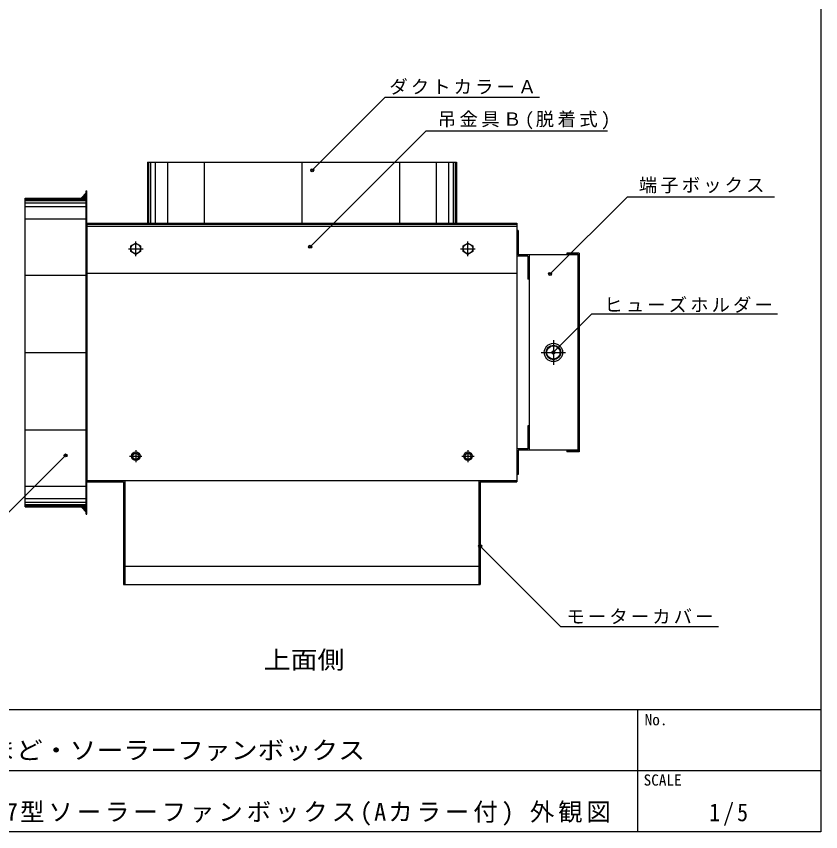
# Model space of a CAD drawing. Units: millimetres, scale not verified. Extents: x -2083 to 2037, y -682 to 723.
# Drawn here: x -722 to -63, y -682 to -14 of the extents above; entities that cross this region are included whole.
import ezdxf
from ezdxf.enums import TextEntityAlignment as Align

# ---------------------------------------------------------------- set-up
doc = ezdxf.new("R2010")
doc.units = ezdxf.units.MM
doc.header["$LTSCALE"] = 5
doc.header["$PDMODE"] = 32
doc.header["$PDSIZE"] = 2.5
doc.linetypes.add('CHAIN1', pattern=[8, 5, -1, 1, -1])
doc.layers.add('0-0', color=4, linetype='Continuous')
doc.layers.add('F-0', color=2, linetype='Continuous')
doc.styles.add('ＭＳ ゴシック', font='')
doc.styles.get('ＭＳ ゴシック').set_extended_font_data('MS Gothic')

msp = doc.modelspace()

# ---------------------------------------------------------------- linework, layer by layer
at = {"layer": '0-0'}
for p, q in [((-479.687, -139.793), (-419.864, -79.97)), ((-419.864, -79.97), (-293.44, -79.97)), ((-481.331, -202.417), (-386.357, -107.442)), ((-386.357, -107.442), (-237.989, -107.442)), ((-668.885, -162.572), (-664.649, -158.336)), ((-714.649, -162.872), (-664.649, -162.872)), ((-714.649, -163.52), (-664.649, -163.52)), ((-714.649, -164.52), (-664.649, -164.52)), ((-714.649, -166.52), (-664.649, -166.52)), ((-284.875, -224.723), (-221.598, -161.447)), ((-221.598, -161.447), (-101.048, -161.447)), ((-714.649, -169.52), (-664.649, -169.52)), ((-714.649, -179.52), (-664.649, -179.52)), ((-714.649, -225.822), (-664.649, -225.822)), ((-250.773, -257.518), (-282.338, -289.083)), ((-250.773, -257.518), (-98.611, -257.518)), ((-714.649, -289.072), (-664.649, -289.072)), ((-714.649, -352.322), (-664.649, -352.322)), ((-681.637, -373.438), (-729.792, -421.593)), ((-714.649, -398.624), (-664.649, -398.624)), ((-714.649, -408.624), (-664.649, -408.624)), ((-714.649, -411.624), (-664.649, -411.624)), ((-714.649, -413.624), (-664.649, -413.624)), ((-714.649, -414.624), (-664.649, -414.624)), ((-714.649, -415.272), (-664.649, -415.272)), ((-668.885, -415.572), (-664.649, -419.808)), ((-342.149, -447.786), (-275.969, -513.965)), ((-146.879, -513.965), (-275.969, -513.965))]:
    msp.add_line(p, q, dxfattribs=at)
at = {"layer": '0-0', "color": 7}
for p, q in [((-614.649, -133.072), (-361.649, -133.072)), ((-614.649, -133.072), (-614.649, -183.072)), ((-614.249, -133.072), (-614.249, -183.072)), ((-613.649, -133.072), (-613.649, -183.072)), ((-612.149, -133.072), (-612.149, -183.072)), ((-608.149, -133.072), (-608.149, -183.072)), ((-598.149, -133.072), (-598.149, -183.072)), ((-568.149, -133.072), (-568.149, -183.072)), ((-488.149, -133.072), (-488.149, -183.072)), ((-408.149, -133.072), (-408.149, -183.072)), ((-378.149, -133.072), (-378.149, -183.072)), ((-368.149, -133.072), (-368.149, -183.072)), ((-364.149, -133.072), (-364.149, -183.072)), ((-362.649, -133.072), (-362.649, -183.072)), ((-362.049, -133.072), (-362.049, -183.072)), ((-361.649, -133.072), (-361.649, -183.072)), ((-664.649, -156.572), (-664.149, -156.572)), ((-664.649, -421.572), (-664.649, -156.572)), ((-664.149, -421.572), (-664.149, -156.572)), ((-664.149, -183.072), (-312.149, -183.072)), ((-664.149, -184.072), (-664.149, -394.072)), ((-664.149, -184.072), (-312.149, -184.072)), ((-664.149, -185.672), (-312.149, -185.672)), ((-312.149, -183.072), (-312.149, -184.072)), ((-312.149, -184.072), (-312.149, -394.072)), ((-311.149, -189.072), (-312.149, -189.072)), ((-311.149, -189.072), (-311.149, -209.072)), ((-628.149, -201.763), (-624.149, -199.453)), ((-356.149, -201.763), (-352.149, -199.453)), ((-628.149, -206.381), (-628.149, -201.763)), ((-624.149, -208.691), (-628.149, -206.381)), ((-620.149, -206.381), (-624.149, -208.691)), ((-356.149, -206.381), (-356.149, -201.763)), ((-352.149, -208.691), (-356.149, -206.381)), ((-348.149, -206.381), (-352.149, -208.691)), ((-303.149, -210.072), (-312.149, -210.072)), ((-262.149, -209.072), (-311.149, -209.072)), ((-303.149, -210.072), (-303.149, -229.072)), ((-302.149, -209.072), (-302.149, -369.072)), ((-262.149, -208.572), (-271.149, -208.572)), ((-262.149, -208.572), (-262.149, -369.572)), ((-261.149, -207.572), (-261.149, -370.572)), ((-664.149, -224.072), (-312.149, -224.072)), ((-302.149, -229.072), (-303.149, -229.072)), ((-302.149, -349.072), (-303.149, -349.072)), ((-262.149, -369.072), (-311.149, -369.072)), ((-271.149, -369.572), (-271.149, -370.572)), ((-262.149, -369.572), (-271.149, -369.572)), ((-261.149, -370.572), (-271.149, -370.572)), ((-664.149, -394.072), (-312.149, -394.072)), ((-633.149, -394.072), (-633.149, -479.072)), ((-343.149, -394.072), (-343.149, -479.072)), ((-312.149, -394.072), (-312.149, -395.072)), ((-664.149, -395.072), (-634.149, -395.072)), ((-634.149, -395.072), (-634.149, -479.072)), ((-342.149, -395.072), (-312.149, -395.072)), ((-342.149, -395.072), (-342.149, -479.072)), ((-714.649, -415.572), (-664.649, -415.572)), ((-664.649, -421.572), (-664.149, -421.572)), ((-633.149, -464.072), (-343.149, -464.072)), ((-634.149, -479.072), (-342.149, -479.072))]:
    msp.add_line(p, q, dxfattribs=at)
at = {"layer": '0-0', "linetype": 'CHAIN1'}
for p, q in [((-624.149, -210.072), (-624.149, -198.072)), ((-352.149, -210.072), (-352.149, -198.072)), ((-630.149, -204.072), (-618.149, -204.072)), ((-358.149, -204.072), (-346.149, -204.072)), ((-282.149, -279.07), (-282.149, -299.07)), ((-292.149, -289.07), (-272.149, -289.07)), ((-629.149, -374.072), (-619.149, -374.072)), ((-624.149, -369.072), (-624.149, -379.072)), ((-357.149, -374.072), (-347.149, -374.072)), ((-352.149, -369.072), (-352.149, -379.072))]:
    msp.add_line(p, q, dxfattribs=at)
at = {"layer": '0-0', "color": 7}
for points in [[(-714.649, -415.572), (-714.649, -162.572), (-664.649, -162.572)], [(-624.149, -199.453), (-620.149, -201.763), (-620.149, -206.381)], [(-352.149, -199.453), (-348.149, -201.763), (-348.149, -206.381)], [(-261.149, -207.572), (-271.149, -207.572), (-271.149, -208.572)], [(-303.149, -349.072), (-303.149, -368.072), (-312.149, -368.072)], [(-311.149, -369.072), (-311.149, -389.072), (-312.149, -389.072)]]:
    msp.add_lwpolyline(points, dxfattribs=at)
for centre, radius in [((-624.149, -204.072), 4), ((-352.149, -204.072), 4), ((-282.149, -289.07), 7.5), ((-282.149, -289.07), 6), ((-282.149, -289.07), 5.5), ((-624.149, -374.072), 3.5), ((-624.149, -374.072), 2.5), ((-352.149, -374.072), 3.5), ((-352.149, -374.072), 2.5)]:
    msp.add_circle(centre, radius, dxfattribs=at)
at = {"layer": '0-0', "color": 5}
for p in [(-479.687, -139.793), (-481.331, -202.417), (-284.875, -224.723), (-282.338, -289.083), (-681.637, -373.438), (-342.149, -447.786)]:
    msp.add_point(p, dxfattribs=at)
at = {"layer": '0-0', "color": 254}
for points in [[(-668.885, -162.572), (-664.649, -162.572), (-664.649, -158.336)], [(-668.885, -415.572), (-664.649, -415.572), (-664.649, -419.808)]]:
    msp.add_solid(points, dxfattribs=at)
at = {"layer": 'F-0', "color": 5}
for p, q in [((-63.336, 723.308), (-63.336, -681.692)), ((-2083.336, -581.692), (-63.336, -581.692)), ((-63.336, -681.692), (-2083.336, -681.692))]:
    msp.add_line(p, q, dxfattribs=at)
at = {"layer": 'F-0'}
for p, q in [((-213.336, -581.692), (-213.336, -681.692)), ((-813.336, -631.692), (-63.336, -631.692))]:
    msp.add_line(p, q, dxfattribs=at)

# ---------------------------------------------------------------- texts
at = {"layer": '0-0', "color": 7, "style": 'ＭＳ ゴシック', "width": 1.1}
msp.add_text('上面側', height=14.66, dxfattribs=at).set_placement((-519.35, -552.574), align=Align.BOTTOM_LEFT)
at = {"layer": '0-0', "color": 7, "char_height": 11, "attachment_point": 7, "style": 'ＭＳ ゴシック'}
for s, insert in [('\\T1.17;ダクトカラーＡ', (-416.496, -77.879)), ('\\T1.19;吊金具Ｂ(脱着式)', (-376.945, -106.308)), ('\\T1.17;端子ボックス', (-212.196, -158.663)), ('\\T1.17;ヒューズホルダー', (-240.448, -256.576)), ('\\T1.17;モーターカバー', (-271.477, -511.578))]:
    msp.add_mtext(s, dxfattribs=dict(at, insert=insert))
at = {"layer": 'F-0', "color": 4, "style": 'ＭＳ ゴシック'}
for s, p in [('No.', (-207.451, -597.273)), ('SCALE', (-208.336, -646.692))]:
    msp.add_text(s, height=9.164, dxfattribs=at).set_placement(p, align=Align.BOTTOM_LEFT)
at = {"layer": 'F-0', "color": 7, "style": 'ＭＳ ゴシック', "width": 1.1}
msp.add_text('陽のまど・ソーラーファンボックス', height=14.66, dxfattribs=at).set_placement((-788.336, -626.692), align=Align.BOTTOM_LEFT)
at = {"layer": 'F-0', "color": 7, "char_height": 14.66, "attachment_point": 7, "style": 'ＭＳ ゴシック'}
for s, insert in [('\\T1.16;SS-F17型ソーラーファンボックス(Aカラー付)\\~外観図', (-788.336, -676.692)), ('\\T1.27;\\W0.9;1/5', (-154.586, -676.692))]:
    msp.add_mtext(s, dxfattribs=dict(at, insert=insert))

doc.saveas('drawing.dxf')
